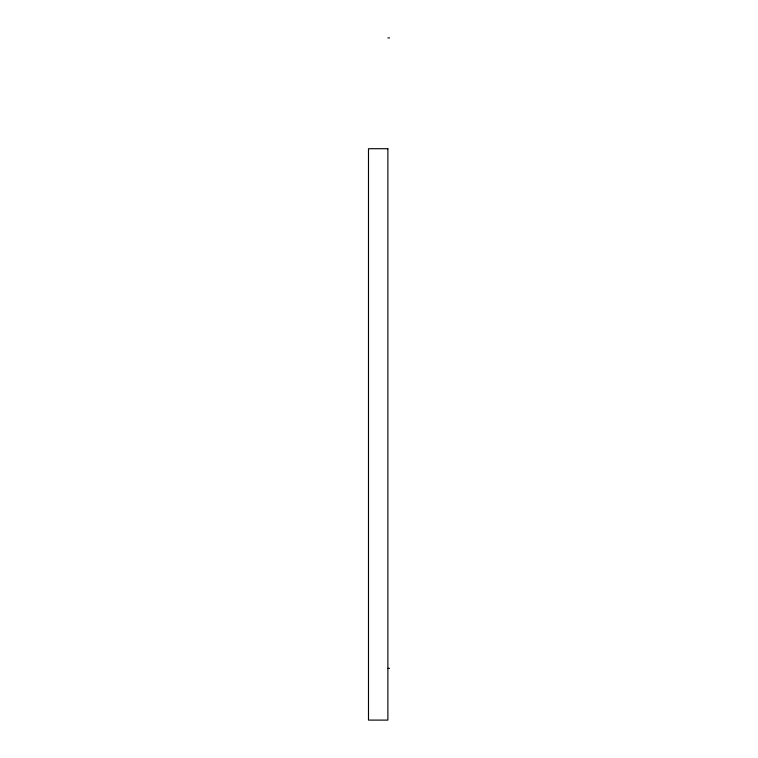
<?xml version="1.0" encoding="UTF-8"?>
<svg xmlns="http://www.w3.org/2000/svg" width="758" height="758" viewBox="0 0 758 758"><rect width="100%" height="100%" fill="white"/><g stroke="black" fill="none" stroke-linecap="round" stroke-linejoin="round"><path stroke-width="1.14" d="M387.888 37.9L389.508 37.9M387.888 668.366L389.508 668.366M387.888 148.71L368.492 148.71L368.492 720.1L387.888 720.1L387.888 148.71"/></g></svg>
